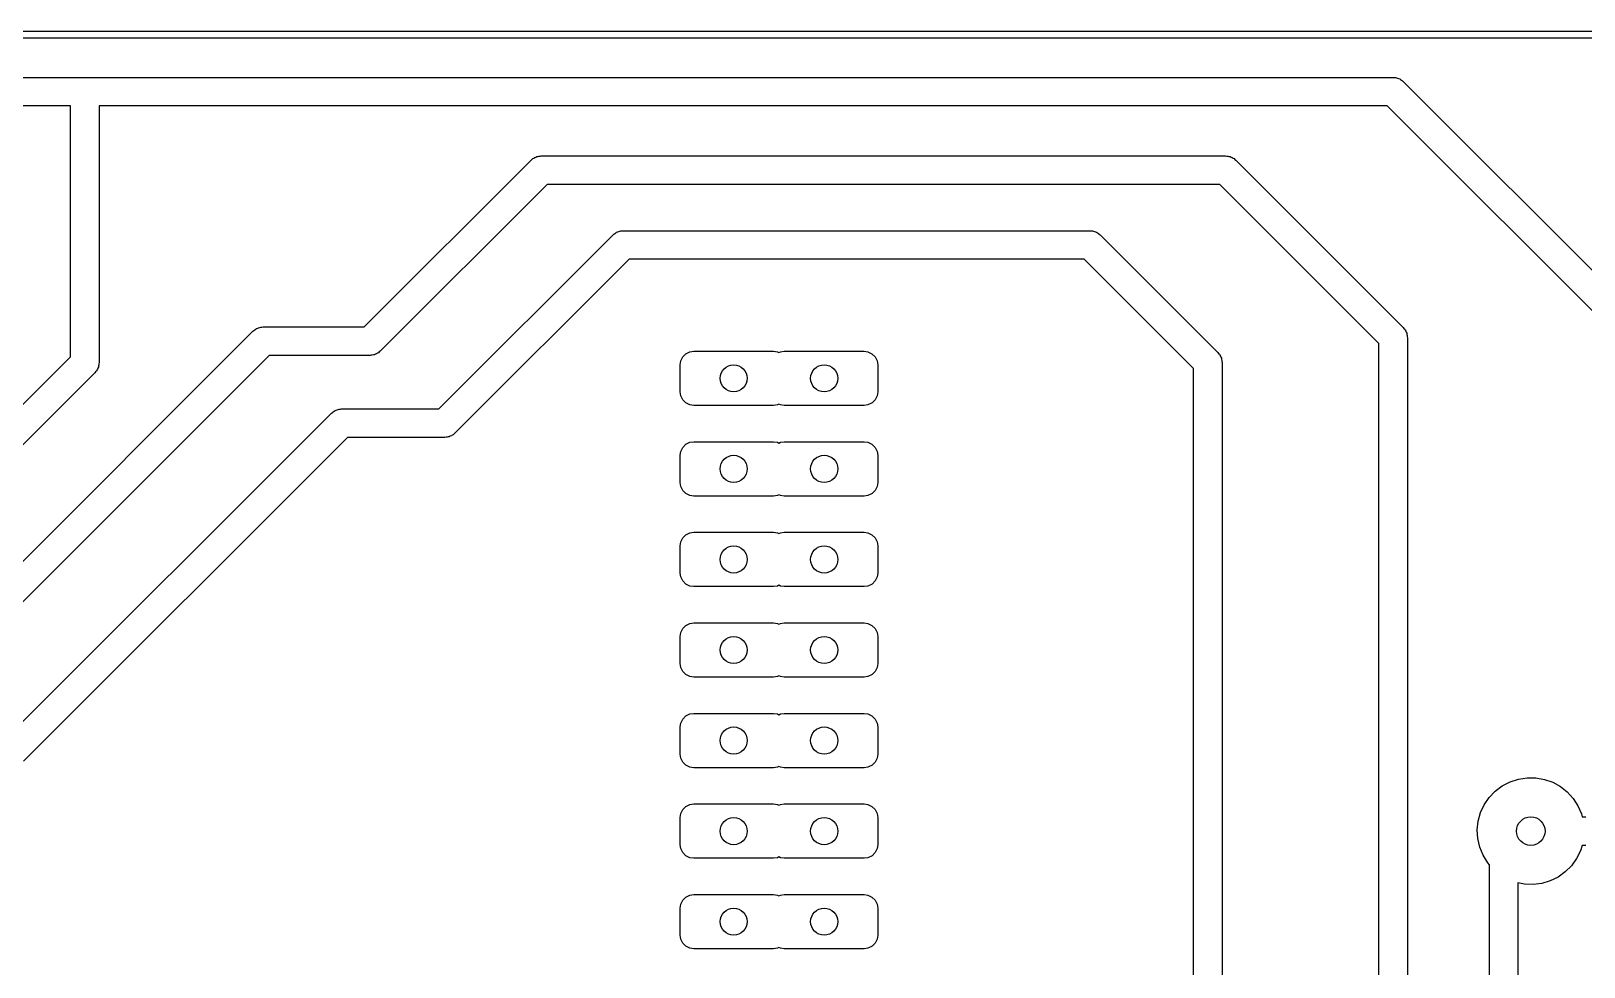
# Model space of a CAD drawing. Extents: x 66 to 226, y -133 to -63.
# Drawn here: x 137.09 to 180.65, y -89.15 to -62.9 of the extents above; entities that cross this region are included whole.
import ezdxf

# ---------------------------------------------------------------- set-up
doc = ezdxf.new("R2010")
doc.units = 0
doc.layers.add('BLACK', color=7, linetype='CONTINUOUS')

msp = doc.modelspace()

# ---------------------------------------------------------------- linework, layer by layer
at = {"layer": 'BLACK', "linetype": 'CONTINUOUS'}
for p, q in [((66, -62.9), (226, -62.9)), ((225.9, -63.1), (66.1, -63.1)), ((121.7, -64.2), (175.3, -64.2)), ((175.3, -64.2), (175.331, -64.2049)), ((175.331, -64.2049), (175.363, -64.2049)), ((175.363, -64.2049), (175.393, -64.2147)), ((175.393, -64.2147), (175.424, -64.2196)), ((175.424, -64.2196), (175.452, -64.2339)), ((175.452, -64.2339), (175.482, -64.2436)), ((175.482, -64.2436), (175.507, -64.2621)), ((175.507, -64.2621), (175.535, -64.2764)), ((175.535, -64.2764), (175.557, -64.2987)), ((175.557, -64.2987), (175.583, -64.3172)), ((175.583, -64.3172), (182.483, -71.2172)), ((138.2, -65), (121.866, -65)), ((138.2, -72.0343), (138.2, -65)), ((175.134, -65), (139, -65)), ((139, -65), (139, -72.2)), ((181.8, -71.6657), (175.134, -65)), ((146.434, -71.2), (151.117, -66.5172)), ((151.117, -66.5172), (151.143, -66.4987)), ((151.143, -66.4987), (151.165, -66.4764)), ((151.165, -66.4764), (151.193, -66.4621)), ((151.193, -66.4621), (151.218, -66.4436)), ((151.218, -66.4436), (151.248, -66.4339)), ((151.248, -66.4339), (151.276, -66.4196)), ((151.276, -66.4196), (151.307, -66.4147)), ((151.307, -66.4147), (151.337, -66.4049)), ((151.337, -66.4049), (151.369, -66.4049)), ((151.369, -66.4049), (151.4, -66.4)), ((151.4, -66.4), (170.6, -66.4)), ((170.6, -66.4), (170.631, -66.4049)), ((170.631, -66.4049), (170.663, -66.4049)), ((170.663, -66.4049), (170.693, -66.4147)), ((170.693, -66.4147), (170.724, -66.4196)), ((170.724, -66.4196), (170.752, -66.4339)), ((170.752, -66.4339), (170.782, -66.4436)), ((170.782, -66.4436), (170.807, -66.4621)), ((170.807, -66.4621), (170.835, -66.4764)), ((170.835, -66.4764), (170.857, -66.4987)), ((170.857, -66.4987), (170.883, -66.5172)), ((170.883, -66.5172), (175.583, -71.2172)), ((151.566, -67.2), (146.883, -71.8828)), ((170.434, -67.2), (151.566, -67.2)), ((174.9, -71.6657), (170.434, -67.2)), ((148.534, -73.5), (153.417, -68.6172)), ((153.417, -68.6172), (153.443, -68.5987)), ((153.443, -68.5987), (153.465, -68.5764)), ((153.465, -68.5764), (153.493, -68.5621)), ((153.493, -68.5621), (153.518, -68.5436)), ((153.518, -68.5436), (153.548, -68.5339)), ((153.548, -68.5339), (153.576, -68.5196)), ((153.576, -68.5196), (153.607, -68.5147)), ((153.607, -68.5147), (153.637, -68.5049)), ((153.637, -68.5049), (153.669, -68.5049)), ((153.669, -68.5049), (153.7, -68.5)), ((153.7, -68.5), (166.8, -68.5)), ((166.8, -68.5), (166.831, -68.5049)), ((166.831, -68.5049), (166.863, -68.5049)), ((166.863, -68.5049), (166.893, -68.5147)), ((166.893, -68.5147), (166.924, -68.5196)), ((166.924, -68.5196), (166.952, -68.5339)), ((166.952, -68.5339), (166.982, -68.5436)), ((166.982, -68.5436), (167.007, -68.5621)), ((167.007, -68.5621), (167.035, -68.5764)), ((167.035, -68.5764), (167.057, -68.5987)), ((167.057, -68.5987), (167.083, -68.6172)), ((167.083, -68.6172), (170.383, -71.9172)), ((153.866, -69.3), (148.983, -74.1828)), ((166.634, -69.3), (153.866, -69.3)), ((169.7, -72.3657), (166.634, -69.3)), ((135.414, -79.22), (143.317, -71.3172)), ((143.317, -71.3172), (143.343, -71.2987)), ((143.343, -71.2987), (143.365, -71.2764)), ((143.365, -71.2764), (143.393, -71.2621)), ((143.393, -71.2621), (143.418, -71.2436)), ((143.418, -71.2436), (143.448, -71.2339)), ((143.448, -71.2339), (143.476, -71.2196)), ((143.476, -71.2196), (143.507, -71.2147)), ((143.507, -71.2147), (143.537, -71.2049)), ((143.537, -71.2049), (143.569, -71.2049)), ((143.569, -71.2049), (143.6, -71.2)), ((143.6, -71.2), (146.434, -71.2)), ((175.583, -71.2172), (175.601, -71.2426)), ((175.601, -71.2426), (175.624, -71.2649)), ((175.624, -71.2649), (175.638, -71.2929)), ((175.638, -71.2929), (175.656, -71.3184)), ((175.656, -71.3184), (175.666, -71.3483)), ((175.666, -71.3483), (175.68, -71.3764)), ((175.68, -71.3764), (175.685, -71.4075)), ((175.685, -71.4075), (175.695, -71.4374)), ((174.9, -100.454), (174.9, -71.6657)), ((175.695, -71.4374), (175.695, -71.4689)), ((175.695, -71.4689), (175.7, -71.5)), ((175.7, -71.5), (175.7, -100.453)), ((143.766, -72), (135.863, -79.9028)), ((136.094, -74.14), (138.2, -72.0343)), ((138.985, -72.2925), (138.98, -72.3236)), ((138.995, -72.2626), (138.985, -72.2925)), ((139, -72.2), (138.995, -72.2311)), ((138.995, -72.2311), (138.995, -72.2626)), ((146.6, -72), (143.766, -72)), ((146.631, -71.9951), (146.6, -72)), ((146.663, -71.9951), (146.631, -71.9951)), ((146.693, -71.9853), (146.663, -71.9951)), ((146.724, -71.9804), (146.693, -71.9853)), ((146.752, -71.9661), (146.724, -71.9804)), ((146.782, -71.9564), (146.752, -71.9661)), ((146.807, -71.9379), (146.782, -71.9564)), ((146.835, -71.9236), (146.807, -71.9379)), ((146.857, -71.9013), (146.835, -71.9236)), ((146.883, -71.8828), (146.857, -71.9013)), ((155.3, -72.259), (155.316, -72.1502)), ((155.3, -73.021), (155.3, -72.259)), ((155.316, -72.1502), (155.371, -72.0378)), ((155.371, -72.0378), (155.459, -71.9492)), ((155.459, -71.9492), (155.572, -71.8941)), ((155.572, -71.8941), (155.681, -71.878)), ((155.681, -71.878), (157.919, -71.878)), ((157.919, -71.878), (158.028, -71.8939)), ((158.028, -71.8939), (158.07, -71.9145)), ((158.07, -71.9145), (158.112, -71.8941)), ((158.112, -71.8941), (158.221, -71.878)), ((158.221, -71.878), (160.459, -71.878)), ((160.459, -71.878), (160.568, -71.8939)), ((160.568, -71.8939), (160.68, -71.9488)), ((160.68, -71.9488), (160.769, -72.0372)), ((160.769, -72.0372), (160.824, -72.1495)), ((160.824, -72.1495), (160.84, -72.259)), ((160.84, -72.259), (160.84, -73.021)), ((170.383, -71.9172), (170.401, -71.9426)), ((170.401, -71.9426), (170.424, -71.9649)), ((170.424, -71.9649), (170.438, -71.9929)), ((170.438, -71.9929), (170.456, -72.0184)), ((170.456, -72.0184), (170.466, -72.0483)), ((170.466, -72.0483), (170.48, -72.0764)), ((170.48, -72.0764), (170.485, -72.1075)), ((170.485, -72.1075), (170.495, -72.1374)), ((170.495, -72.1374), (170.495, -72.1689)), ((170.495, -72.1689), (170.5, -72.2)), ((170.5, -72.2), (170.5, -100.353)), ((138.883, -72.4828), (136.543, -74.8228)), ((138.901, -72.4574), (138.883, -72.4828)), ((138.924, -72.4351), (138.901, -72.4574)), ((138.938, -72.4071), (138.924, -72.4351)), ((138.956, -72.3816), (138.938, -72.4071)), ((138.966, -72.3517), (138.956, -72.3816)), ((138.98, -72.3236), (138.966, -72.3517)), ((169.7, -100.354), (169.7, -72.3657)), ((155.316, -73.1305), (155.3, -73.021)), ((155.371, -73.2428), (155.316, -73.1305)), ((160.824, -73.1298), (160.769, -73.2422)), ((160.84, -73.021), (160.824, -73.1298)), ((145.517, -73.6172), (145.543, -73.5987)), ((145.543, -73.5987), (145.565, -73.5764)), ((145.565, -73.5764), (145.593, -73.5621)), ((145.593, -73.5621), (145.618, -73.5436)), ((145.618, -73.5436), (145.648, -73.5339)), ((145.648, -73.5339), (145.676, -73.5196)), ((145.676, -73.5196), (145.707, -73.5147)), ((145.707, -73.5147), (145.737, -73.5049)), ((145.737, -73.5049), (145.769, -73.5049)), ((145.769, -73.5049), (145.8, -73.5)), ((145.8, -73.5), (148.534, -73.5)), ((155.46, -73.3312), (155.371, -73.2428)), ((155.572, -73.3861), (155.46, -73.3312)), ((155.681, -73.402), (155.572, -73.3861)), ((157.919, -73.402), (155.681, -73.402)), ((158.028, -73.3859), (157.919, -73.402)), ((158.07, -73.3655), (158.028, -73.3859)), ((158.112, -73.3861), (158.07, -73.3655)), ((158.221, -73.402), (158.112, -73.3861)), ((160.459, -73.402), (158.221, -73.402)), ((160.568, -73.3859), (160.459, -73.402)), ((160.681, -73.3308), (160.568, -73.3859)), ((160.769, -73.2422), (160.681, -73.3308)), ((136.434, -82.7), (145.517, -73.6172)), ((145.966, -74.3), (136.883, -83.3828)), ((148.7, -74.3), (145.966, -74.3)), ((148.731, -74.2951), (148.7, -74.3)), ((148.763, -74.2951), (148.731, -74.2951)), ((148.793, -74.2853), (148.763, -74.2951)), ((148.824, -74.2804), (148.793, -74.2853)), ((148.852, -74.2661), (148.824, -74.2804)), ((148.882, -74.2564), (148.852, -74.2661)), ((148.907, -74.2379), (148.882, -74.2564)), ((148.935, -74.2236), (148.907, -74.2379)), ((148.957, -74.2013), (148.935, -74.2236)), ((148.983, -74.1828), (148.957, -74.2013)), ((155.459, -74.4892), (155.572, -74.4341)), ((155.572, -74.4341), (155.681, -74.418)), ((155.681, -74.418), (157.919, -74.418)), ((157.919, -74.418), (158.028, -74.4339)), ((158.028, -74.4339), (158.07, -74.4545)), ((158.07, -74.4545), (158.112, -74.4341)), ((158.112, -74.4341), (158.221, -74.418)), ((158.221, -74.418), (160.459, -74.418)), ((160.459, -74.418), (160.568, -74.4339)), ((160.568, -74.4339), (160.68, -74.4888)), ((155.3, -74.799), (155.316, -74.6902)), ((155.3, -75.561), (155.3, -74.799)), ((155.316, -74.6902), (155.371, -74.5778)), ((155.371, -74.5778), (155.459, -74.4892)), ((160.68, -74.4888), (160.769, -74.5772)), ((160.769, -74.5772), (160.824, -74.6895)), ((160.824, -74.6895), (160.84, -74.799)), ((160.84, -74.799), (160.84, -75.561)), ((155.316, -75.6705), (155.3, -75.561)), ((155.371, -75.7828), (155.316, -75.6705)), ((155.46, -75.8712), (155.371, -75.7828)), ((160.769, -75.7822), (160.681, -75.8708)), ((160.824, -75.6698), (160.769, -75.7822)), ((160.84, -75.561), (160.824, -75.6698)), ((155.572, -75.9261), (155.46, -75.8712)), ((155.681, -75.942), (155.572, -75.9261)), ((157.919, -75.942), (155.681, -75.942)), ((158.028, -75.9259), (157.919, -75.942)), ((158.07, -75.9055), (158.028, -75.9259)), ((158.112, -75.9261), (158.07, -75.9055)), ((158.221, -75.942), (158.112, -75.9261)), ((160.459, -75.942), (158.221, -75.942)), ((160.568, -75.9259), (160.459, -75.942)), ((160.681, -75.8708), (160.568, -75.9259)), ((155.371, -77.1178), (155.459, -77.0292)), ((155.459, -77.0292), (155.572, -76.9741)), ((155.572, -76.9741), (155.681, -76.958)), ((155.681, -76.958), (157.919, -76.958)), ((157.919, -76.958), (158.028, -76.9739)), ((158.028, -76.9739), (158.07, -76.9945)), ((158.07, -76.9945), (158.112, -76.9741)), ((158.112, -76.9741), (158.221, -76.958)), ((158.221, -76.958), (160.459, -76.958)), ((160.459, -76.958), (160.568, -76.9739)), ((160.568, -76.9739), (160.68, -77.0288)), ((160.68, -77.0288), (160.769, -77.1172)), ((155.3, -77.339), (155.316, -77.2302)), ((155.3, -78.101), (155.3, -77.339)), ((155.316, -77.2302), (155.371, -77.1178)), ((160.769, -77.1172), (160.824, -77.2295)), ((160.824, -77.2295), (160.84, -77.339)), ((160.84, -77.339), (160.84, -78.101)), ((155.316, -78.2105), (155.3, -78.101)), ((155.371, -78.3228), (155.316, -78.2105)), ((155.46, -78.4112), (155.371, -78.3228)), ((160.769, -78.3222), (160.681, -78.4108)), ((160.824, -78.2098), (160.769, -78.3222)), ((160.84, -78.101), (160.824, -78.2098)), ((155.572, -78.4661), (155.46, -78.4112)), ((155.681, -78.482), (155.572, -78.4661)), ((157.919, -78.482), (155.681, -78.482)), ((158.028, -78.4659), (157.919, -78.482)), ((158.07, -78.4455), (158.028, -78.4659)), ((158.112, -78.4661), (158.07, -78.4455)), ((158.221, -78.482), (158.112, -78.4661)), ((160.459, -78.482), (158.221, -78.482)), ((160.568, -78.4659), (160.459, -78.482)), ((160.681, -78.4108), (160.568, -78.4659)), ((155.316, -79.7702), (155.371, -79.6578)), ((155.371, -79.6578), (155.459, -79.5692)), ((155.459, -79.5692), (155.572, -79.5141)), ((155.572, -79.5141), (155.681, -79.498)), ((155.681, -79.498), (157.919, -79.498)), ((157.919, -79.498), (158.028, -79.5139)), ((158.028, -79.5139), (158.07, -79.5345)), ((158.07, -79.5345), (158.112, -79.5141)), ((158.112, -79.5141), (158.221, -79.498)), ((158.221, -79.498), (160.459, -79.498)), ((160.459, -79.498), (160.568, -79.5139)), ((160.568, -79.5139), (160.68, -79.5688)), ((160.68, -79.5688), (160.769, -79.6572)), ((160.769, -79.6572), (160.824, -79.7695)), ((155.3, -79.879), (155.316, -79.7702)), ((155.3, -80.641), (155.3, -79.879)), ((160.824, -79.7695), (160.84, -79.879)), ((160.84, -79.879), (160.84, -80.641)), ((155.316, -80.7505), (155.3, -80.641)), ((155.371, -80.8628), (155.316, -80.7505)), ((155.46, -80.9512), (155.371, -80.8628)), ((155.572, -81.0061), (155.46, -80.9512)), ((155.681, -81.022), (155.572, -81.0061)), ((158.028, -81.0059), (157.919, -81.022)), ((158.07, -80.9855), (158.028, -81.0059)), ((158.112, -81.0061), (158.07, -80.9855)), ((158.221, -81.022), (158.112, -81.0061)), ((160.568, -81.0059), (160.459, -81.022)), ((160.681, -80.9508), (160.568, -81.0059)), ((160.769, -80.8622), (160.681, -80.9508)), ((160.824, -80.7498), (160.769, -80.8622)), ((160.84, -80.641), (160.824, -80.7498)), ((157.919, -81.022), (155.681, -81.022)), ((160.459, -81.022), (158.221, -81.022)), ((155.3, -82.419), (155.316, -82.3102)), ((155.316, -82.3102), (155.371, -82.1978)), ((155.371, -82.1978), (155.459, -82.1092)), ((155.459, -82.1092), (155.572, -82.0541)), ((155.572, -82.0541), (155.681, -82.038)), ((155.681, -82.038), (157.919, -82.038)), ((157.919, -82.038), (158.028, -82.0539)), ((158.028, -82.0539), (158.07, -82.0745)), ((158.07, -82.0745), (158.112, -82.0541)), ((158.112, -82.0541), (158.221, -82.038)), ((158.221, -82.038), (160.459, -82.038)), ((160.459, -82.038), (160.568, -82.0539)), ((160.568, -82.0539), (160.68, -82.1088)), ((160.68, -82.1088), (160.769, -82.1972)), ((160.769, -82.1972), (160.824, -82.3095)), ((160.824, -82.3095), (160.84, -82.419)), ((155.3, -83.181), (155.3, -82.419)), ((160.84, -82.419), (160.84, -83.181)), ((155.316, -83.2905), (155.3, -83.181)), ((160.84, -83.181), (160.824, -83.2898)), ((155.371, -83.4028), (155.316, -83.2905)), ((155.46, -83.4912), (155.371, -83.4028)), ((155.572, -83.5461), (155.46, -83.4912)), ((155.681, -83.562), (155.572, -83.5461)), ((157.919, -83.562), (155.681, -83.562)), ((158.028, -83.5459), (157.919, -83.562)), ((158.07, -83.5255), (158.028, -83.5459)), ((158.112, -83.5461), (158.07, -83.5255)), ((158.221, -83.562), (158.112, -83.5461)), ((160.459, -83.562), (158.221, -83.562)), ((160.568, -83.5459), (160.459, -83.562)), ((160.681, -83.4908), (160.568, -83.5459)), ((160.769, -83.4022), (160.681, -83.4908)), ((160.824, -83.2898), (160.769, -83.4022)), ((178.361, -84.0707), (178.579, -83.9572)), ((178.579, -83.9572), (178.812, -83.8808)), ((178.812, -83.8808), (179.055, -83.8437)), ((179.055, -83.8437), (179.301, -83.8467)), ((179.301, -83.8467), (179.543, -83.8898)), ((179.543, -83.8898), (179.775, -83.9718)), ((179.775, -83.9718), (179.99, -84.0906)), ((177.856, -84.5991), (177.994, -84.396)), ((177.994, -84.396), (178.164, -84.2183)), ((178.164, -84.2183), (178.361, -84.0707)), ((179.99, -84.0906), (180.183, -84.243)), ((180.183, -84.243), (180.348, -84.4248)), ((180.348, -84.4248), (180.482, -84.6312)), ((155.3, -84.959), (155.316, -84.8502)), ((155.316, -84.8502), (155.371, -84.7378)), ((155.371, -84.7378), (155.459, -84.6492)), ((155.459, -84.6492), (155.572, -84.5941)), ((155.572, -84.5941), (155.681, -84.578)), ((155.681, -84.578), (157.919, -84.578)), ((157.919, -84.578), (158.028, -84.5939)), ((158.028, -84.5939), (158.07, -84.6145)), ((158.07, -84.6145), (158.112, -84.5941)), ((158.112, -84.5941), (158.221, -84.578)), ((158.221, -84.578), (160.459, -84.578)), ((160.459, -84.578), (160.568, -84.5939)), ((160.568, -84.5939), (160.68, -84.6488)), ((160.68, -84.6488), (160.769, -84.7372)), ((160.769, -84.7372), (160.824, -84.8495)), ((160.824, -84.8495), (160.84, -84.959)), ((177.687, -85.0589), (177.752, -84.8221)), ((177.752, -84.8221), (177.856, -84.5991)), ((180.482, -84.6312), (180.58, -84.8566)), ((180.58, -84.8566), (180.601, -84.94)), ((180.601, -84.94), (180.703, -84.94)), ((155.3, -85.721), (155.3, -84.959)), ((160.84, -84.959), (160.84, -85.721)), ((177.66, -85.3034), (177.687, -85.0589)), ((177.675, -85.5488), (177.66, -85.3034)), ((155.316, -85.8305), (155.3, -85.721)), ((160.84, -85.721), (160.824, -85.8298)), ((177.729, -85.7886), (177.675, -85.5488)), ((177.821, -86.0163), (177.729, -85.7886)), ((180.601, -85.74), (180.555, -85.8922)), ((180.703, -85.74), (180.601, -85.74)), ((155.371, -85.9428), (155.316, -85.8305)), ((155.46, -86.0312), (155.371, -85.9428)), ((155.572, -86.0861), (155.46, -86.0312)), ((155.681, -86.102), (155.572, -86.0861)), ((157.919, -86.102), (155.681, -86.102)), ((158.028, -86.0859), (157.919, -86.102)), ((158.07, -86.0655), (158.028, -86.0859)), ((158.112, -86.0861), (158.07, -86.0655)), ((158.221, -86.102), (158.112, -86.0861)), ((160.459, -86.102), (158.221, -86.102)), ((160.568, -86.0859), (160.459, -86.102)), ((160.681, -86.0308), (160.568, -86.0859)), ((160.769, -85.9422), (160.681, -86.0308)), ((160.824, -85.8298), (160.769, -85.9422)), ((177.95, -86.2259), (177.821, -86.0163)), ((178, -86.2841), (177.95, -86.2259)), ((180.446, -86.1126), (180.302, -86.3122)), ((180.555, -85.8922), (180.446, -86.1126)), ((178, -104.634), (178, -86.2841)), ((179.928, -86.6284), (179.707, -86.7366)), ((180.128, -86.4857), (179.928, -86.6284)), ((180.302, -86.3122), (180.128, -86.4857)), ((155.572, -87.1341), (155.681, -87.118)), ((155.681, -87.118), (157.919, -87.118)), ((157.919, -87.118), (158.028, -87.1339)), ((158.112, -87.1341), (158.221, -87.118)), ((158.221, -87.118), (160.459, -87.118)), ((160.459, -87.118), (160.568, -87.1339)), ((178.982, -86.8294), (178.8, -86.7923)), ((178.8, -86.7923), (178.8, -104.8)), ((179.228, -86.8385), (178.982, -86.8294)), ((179.472, -86.8072), (179.228, -86.8385)), ((179.707, -86.7366), (179.472, -86.8072)), ((155.3, -87.499), (155.316, -87.3902)), ((155.3, -88.261), (155.3, -87.499)), ((155.316, -87.3902), (155.371, -87.2778)), ((155.371, -87.2778), (155.459, -87.1892)), ((155.459, -87.1892), (155.572, -87.1341)), ((158.028, -87.1339), (158.07, -87.1545)), ((158.07, -87.1545), (158.112, -87.1341)), ((160.568, -87.1339), (160.68, -87.1888)), ((160.68, -87.1888), (160.769, -87.2772)), ((160.769, -87.2772), (160.824, -87.3895)), ((160.824, -87.3895), (160.84, -87.499)), ((160.84, -87.499), (160.84, -88.261)), ((155.316, -88.3705), (155.3, -88.261)), ((155.371, -88.4828), (155.316, -88.3705)), ((160.824, -88.3698), (160.769, -88.4822)), ((160.84, -88.261), (160.824, -88.3698)), ((155.46, -88.5712), (155.371, -88.4828)), ((155.572, -88.6261), (155.46, -88.5712)), ((155.681, -88.642), (155.572, -88.6261)), ((157.919, -88.642), (155.681, -88.642)), ((158.028, -88.6259), (157.919, -88.642)), ((158.07, -88.6055), (158.028, -88.6259)), ((158.112, -88.6261), (158.07, -88.6055)), ((158.221, -88.642), (158.112, -88.6261)), ((160.459, -88.642), (158.221, -88.642)), ((160.568, -88.6259), (160.459, -88.642)), ((160.681, -88.5708), (160.568, -88.6259)), ((160.769, -88.4822), (160.681, -88.5708))]:
    msp.add_line(p, q, dxfattribs=at)
at = {"layer": 'BLACK'}
for centre, radius in [((156.8, -72.64), 0.381), ((156.8, -72.64), 0.381), ((159.34, -72.64), 0.381), ((159.34, -72.64), 0.381), ((156.8, -75.18), 0.381), ((156.8, -75.18), 0.381), ((159.34, -75.18), 0.381), ((159.34, -75.18), 0.381), ((156.8, -77.72), 0.381), ((156.8, -77.72), 0.381), ((159.34, -77.72), 0.381), ((159.34, -77.72), 0.381), ((156.8, -80.26), 0.381), ((156.8, -80.26), 0.381), ((159.34, -80.26), 0.381), ((159.34, -80.26), 0.381), ((156.8, -82.8), 0.381), ((156.8, -82.8), 0.381), ((159.34, -82.8), 0.381), ((159.34, -82.8), 0.381), ((179.16, -85.34), 0.4), ((156.8, -85.34), 0.381), ((156.8, -85.34), 0.381), ((159.34, -85.34), 0.381), ((159.34, -85.34), 0.381), ((156.8, -87.88), 0.381), ((156.8, -87.88), 0.381), ((159.34, -87.88), 0.381), ((159.34, -87.88), 0.381)]:
    msp.add_circle(centre, radius, dxfattribs=at)

doc.saveas('drawing.dxf')
